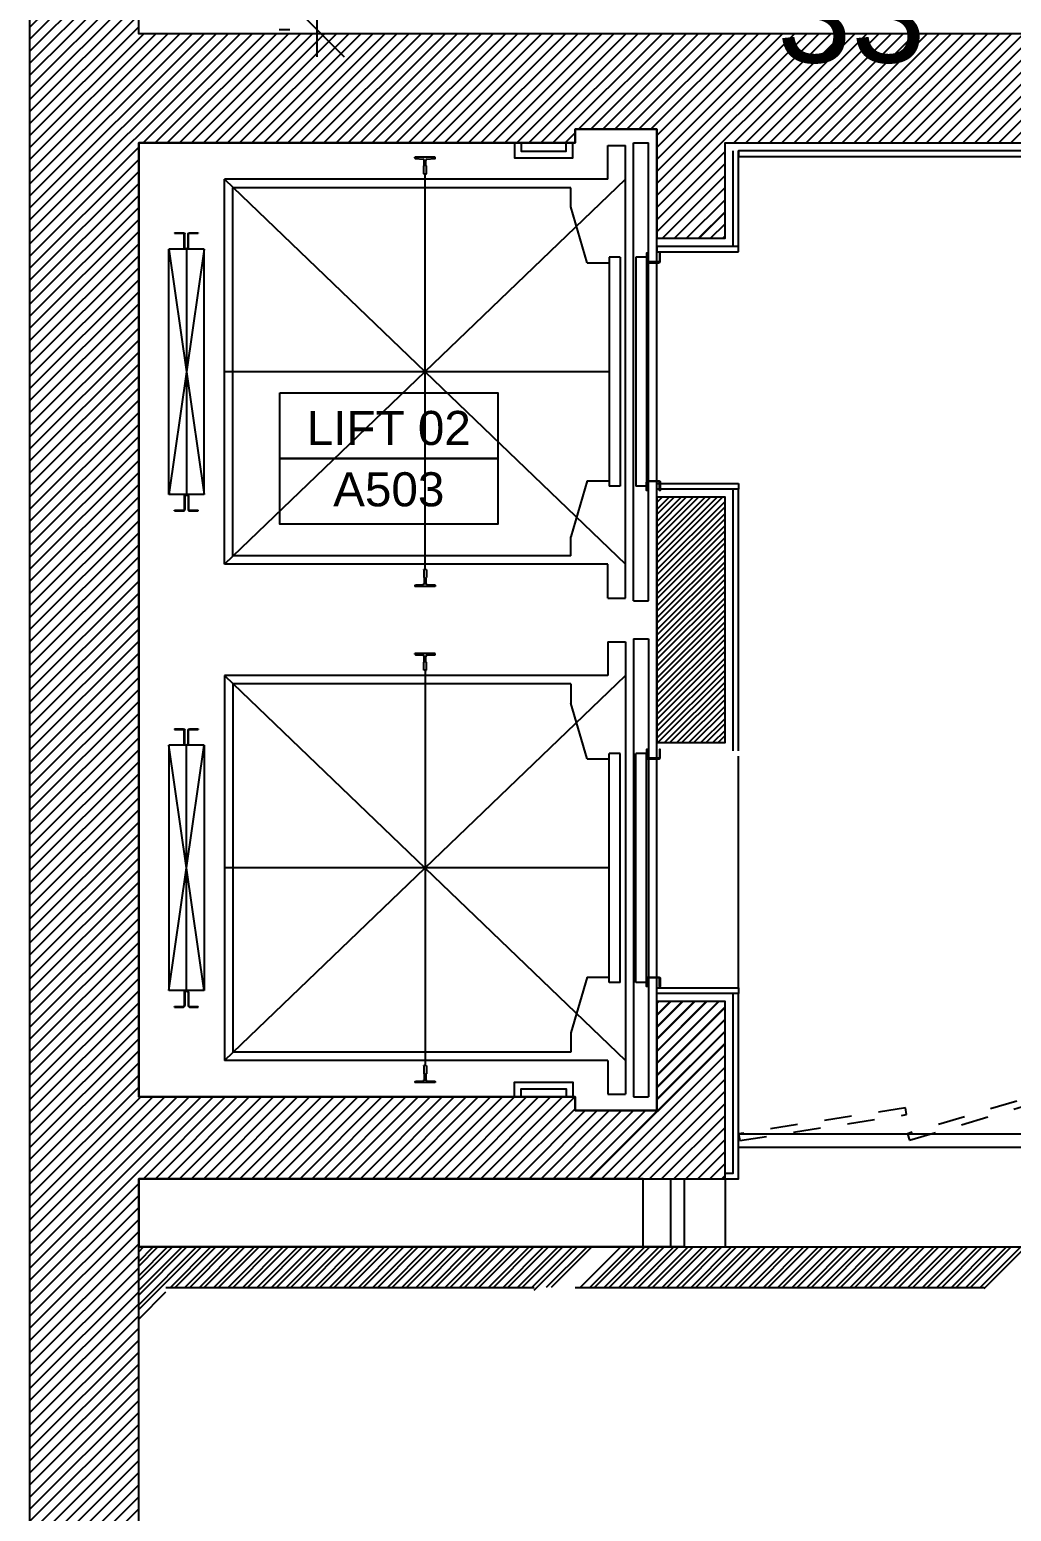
# Model space of a CAD drawing. Extents: x -1.7 to 46.3, y -159.8 to -77.2.
# Drawn here: x 27.37 to 30.97, y -127.11 to -121.67 of the extents above; entities that cross this region are included whole.
import ezdxf
from ezdxf.enums import TextEntityAlignment as Align

# ---------------------------------------------------------------- set-up
doc = ezdxf.new("R2010")
doc.units = 0
doc.header["$MEASUREMENT"] = 0
doc.header["$PDMODE"] = 35
doc.header["$PDSIZE"] = 0.3
doc.linetypes.add('HIDDEN2', pattern=[0.1875, 0.125, -0.0625])
doc.layers.get('0').update_dxf_attribs({"linetype": 'CONTINUOUS'})
doc.layers.get('DEFPOINTS').update_dxf_attribs({"linetype": 'CONTINUOUS'})
for name, color, linetype in [('A-ANNO-EVTRTAG', 7, 'CONTINUOUS'), ('A-AREAS', 6, 'CONTINUOUS'), ('A-AREAS-TXT', 6, 'CONTINUOUS'), ('A-asc', 15, 'CONTINUOUS'), ('a-dim', 3, 'CONTINUOUS'), ('A-Door', 1, 'CONTINUOUS'), ('A-HATCH-CONC', 8, 'CONTINUOUS'), ('A-HATCH-WALL', 8, 'CONTINUOUS'), ('A-PORTE', 1, 'CONTINUOUS'), ('A-PROJECTION', 9, 'CONTINUOUS'), ('A-sect-marble', 1, 'CONTINUOUS'), ('A-WALL', 4, 'CONTINUOUS'), ('S-2ND-3RD-4-5-6TH$0$A-SHAFT 2-3-4-5-6', 8, 'CONTINUOUS'), ('S-2ND-3RD-4-5-6TH$0$A-STR 2-3-4-5-6', 2, 'CONTINUOUS')]:
    doc.layers.add(name, color=color, linetype=linetype)
doc.styles.add('A100-STEXT', font='ARIAL.TTF', dxfattribs={"height": 0.25})
doc.styles.add('BLOCK', font='ARIAL.TTF', dxfattribs={"width": 0.8, "height": 0.25})
doc.dimstyles.new('A100-DIM', dxfattribs={"dimtxt": 0.25, "dimasz": 0.2, "dimexe": 0.1, "dimexo": 0.3, "dimgap": 0.1, "dimtad": 1, "dimlfac": 100, "dimrnd": 0.5, "dimdsep": 46, "dimtxsty": 'A100-STEXT', "dimblk1": 'OBLIQUE', "dimblk2": 'OBLIQUE', "dimsah": 1, "dimcen": -0.05, "dimdle": 0.1, "dimclrd": 15, "dimclre": 15, "dimclrt": 256, "dimadec": 0, "dimazin": 0, "dimtfac": 0.28, "dimtix": 1, "dimtmove": 2, "dimatfit": 3, "dimldrblk": 'OBLIQUE', "dimfxl": 0, "dimtolj": 1, "dimarcsym": 0})
doc.dimstyles.new('dim-law', dxfattribs={"dimtxt": 0.25, "dimasz": 0.2, "dimexe": 0.1, "dimexo": 0.3, "dimgap": 0.1, "dimtad": 1, "dimlfac": 100, "dimdsep": 46, "dimtxsty": 'A100-STEXT', "dimblk1": 'OBLIQUE', "dimblk2": 'OBLIQUE', "dimsah": 1, "dimcen": -0.05, "dimdle": 0.1, "dimclrd": 15, "dimclre": 15, "dimclrt": 256, "dimadec": 0, "dimazin": 0, "dimtfac": 0.28, "dimtix": 1, "dimtmove": 2, "dimatfit": 3, "dimldrblk": 'OBLIQUE', "dimfxl": 0, "dimtolj": 1, "dimarcsym": 0})
pattern_1 = [(45, (-1e-08, -138.735676), (-0.022097087, 0.022097087), [])]
pattern_2 = [(45, (-83.039656, -166.41919), (-0.022097087, 0.022097087), [])]

# ---------------------------------------------------------------- blocks, each defined once
blk = doc.blocks.new('Rail3kg')
for p, q in [((3, 0), (-3, 0)), ((-8, -5), (-8, -55)), ((-6, -5), (-6, -55)), ((-3, -2), (3, -2)), ((6, -5), (6, -55)), ((8, -5), (8, -55)), ((-43.5, -58), (-11, -58)), ((-43.5, -60), (-43.5, -58)), ((-43.5, -60), (-11, -60)), ((11, -58), (43.5, -58)), ((11, -60), (43.5, -60)), ((43.5, -60), (43.5, -58))]:
    blk.add_line(p, q)
for centre, radius, start, end in [((-3, -5), 5, 90, 180), ((3, -5), 5, 0, 90), ((-3, -5), 3, 90, 180), ((3, -5), 3, 0, 90), ((-11, -55), 5, 270, 360), ((-11, -55), 3, 270, 0), ((11, -55), 5, 180, 270), ((11, -55), 3, 180, 270)]:
    blk.add_arc(centre, radius, start, end)
blk = doc.blocks.new('T75-3')
for p, q in [((1, 5), (0, 4)), ((0, -4), (0, 4)), ((1, 5), (30, 5)), ((30, 4.5), (30, 5)), ((31.5, 3), (51.2, 3)), ((56.9, 35.1), (55.2, 6.8)), ((59.4, 37.5), (62, 37.5)), ((62, -37.5), (62, 37.5)), ((0, -4), (1, -5)), ((1, -5), (30, -5)), ((30, -5), (30, -4.5)), ((31.5, -3), (51.2, -3)), ((55.2, -6.8), (56.9, -35.1)), ((59.4, -37.5), (62, -37.5))]:
    blk.add_line(p, q)
for centre, radius, start, end in [((31.5, 4.5), 1.5, 180, 270), ((51.2, 7), 4, 270, 356.6822), ((59.4, 35), 2.5, 90, 176.6822), ((31.5, -4.5), 1.5, 90, 180), ((51.2, -7), 4, 3.3178, 90), ((59.4, -35), 2.5, 183.3178, 270)]:
    blk.add_arc(centre, radius, start, end)
blk = doc.blocks.new('ascenseurs')
at = {"layer": 'A-asc'}
for p, q in [((1.6, 0.03), (1.6, 0.03)), ((1.815, 0), (1.87, 0)), ((1.815, -1.68), (1.815, 0)), ((1.87, -1.68), (1.87, 0)), ((1.72, -0.01), (1.785, -0.01)), ((1.72, -0.134), (1.72, -0.01)), ((1.785, -1.67), (1.785, -0.01)), ((1.72, -0.134), (0.315, -0.134)), ((0.315, -1.546), (1.785, -0.134)), ((0.315, -0.134), (1.785, -1.546)), ((0.315, -1.546), (0.315, -0.134)), ((1.05, -1.565), (1.05, -0.115)), ((1.585, -0.165), (0.345, -0.165)), ((0.345, -1.515), (0.345, -0.165)), ((1.585, -0.235), (1.585, -0.165)), ((1.645, -0.44), (1.585, -0.235)), ((0.24, -0.39), (0.11, -0.39)), ((0.11, -1.29), (0.11, -0.39)), ((0.24, -0.39), (0.11, -1.29)), ((0.11, -0.39), (0.24, -1.29)), ((0.175, -0.39), (0.175, -1.29)), ((0.24, -1.29), (0.24, -0.39)), ((1.765, -0.42), (1.725, -0.42)), ((1.725, -0.42), (1.725, -1.26)), ((1.765, -0.42), (1.765, -1.26)), ((1.8625, -0.42), (1.8225, -0.42)), ((1.8225, -0.42), (1.8225, -1.26)), ((1.8625, -0.42), (1.8625, -1.26)), ((1.645, -0.44), (1.725, -0.44)), ((1.725, -0.84), (0.315, -0.84)), ((1.645, -1.24), (1.585, -1.445)), ((1.645, -1.24), (1.725, -1.24)), ((0.24, -1.29), (0.11, -1.29)), ((1.765, -1.26), (1.725, -1.26)), ((1.8625, -1.26), (1.8225, -1.26)), ((1.585, -1.515), (1.585, -1.445)), ((1.585, -1.515), (0.345, -1.515)), ((1.72, -1.546), (0.315, -1.546)), ((1.72, -1.67), (1.72, -1.546)), ((1.72, -1.67), (1.785, -1.67)), ((1.815, -1.68), (1.87, -1.68)), ((1.72, -1.83), (1.72, -1.954)), ((1.72, -1.83), (1.785, -1.83)), ((1.785, -1.83), (1.785, -3.49)), ((1.815, -1.82), (1.87, -1.82)), ((1.815, -1.82), (1.815, -3.5)), ((1.87, -1.82), (1.87, -3.5)), ((1.72, -1.954), (0.315, -1.954)), ((0.315, -1.954), (1.785, -3.366)), ((0.315, -3.366), (1.785, -1.954)), ((0.315, -1.954), (0.315, -3.366)), ((1.05, -1.935), (1.05, -3.385)), ((1.585, -1.985), (0.345, -1.985)), ((0.345, -1.985), (0.345, -3.335)), ((1.585, -1.985), (1.585, -2.055)), ((1.645, -2.26), (1.585, -2.055)), ((0.24, -2.21), (0.11, -2.21)), ((0.11, -2.21), (0.11, -3.11)), ((0.24, -3.11), (0.11, -2.21)), ((0.11, -3.11), (0.24, -2.21)), ((0.175, -3.11), (0.175, -2.21)), ((0.24, -2.21), (0.24, -3.11)), ((1.645, -2.26), (1.725, -2.26)), ((1.765, -2.24), (1.725, -2.24)), ((1.725, -3.08), (1.725, -2.24)), ((1.765, -3.08), (1.765, -2.24)), ((1.8625, -2.24), (1.8225, -2.24)), ((1.8225, -3.08), (1.8225, -2.24)), ((1.8625, -3.08), (1.8625, -2.24)), ((1.725, -2.66), (0.315, -2.66)), ((1.645, -3.06), (1.585, -3.265)), ((1.645, -3.06), (1.725, -3.06)), ((1.765, -3.08), (1.725, -3.08)), ((1.8625, -3.08), (1.8225, -3.08)), ((0.24, -3.11), (0.11, -3.11)), ((1.585, -3.265), (1.585, -3.335)), ((1.72, -3.366), (0.315, -3.366)), ((1.585, -3.335), (0.345, -3.335)), ((1.72, -3.366), (1.72, -3.49)), ((1.72, -3.49), (1.785, -3.49)), ((1.815, -3.5), (1.87, -3.5))]:
    blk.add_line(p, q, dxfattribs=at)
for points in [[(1.3779, 0), (1.3778, -0.0549), (1.5918, -0.0549), (1.5919, 0)], [(1.4024, 0), (1.4023, -0.0304), (1.5673, -0.0304), (1.5674, 0)], [(1.3779, -3.5), (1.3778, -3.4451), (1.5918, -3.4451), (1.5919, -3.5)], [(1.4024, -3.5), (1.4023, -3.4696), (1.5673, -3.4696), (1.5674, -3.5)]]:
    blk.add_lwpolyline(points, dxfattribs=at)
for points in [[(1.8625, -0.434, 0.414214), (1.8685, -0.44), (1.9065, -0.44, 0.414214), (1.9125, -0.434), (1.9125, -0.405), (1.9095, -0.405), (1.9095, -0.434, -0.414214), (1.9065, -0.437), (1.8685, -0.437, -0.414214), (1.8655, -0.434), (1.8655, -0.405), (1.8625, -0.405)], [(1.8655, -1.246), (1.8655, -1.275), (1.8625, -1.275), (1.8625, -1.246, -0.414214), (1.8685, -1.24), (1.9065, -1.24, -0.414214), (1.9125, -1.246), (1.9125, -1.275), (1.9095, -1.275), (1.9095, -1.246, 0.414214), (1.9065, -1.243), (1.8685, -1.243, 0.414214)], [(1.8655, -2.254), (1.8655, -2.225), (1.8625, -2.225), (1.8625, -2.254, 0.414214), (1.8685, -2.26), (1.9065, -2.26, 0.414214), (1.9125, -2.254), (1.9125, -2.225), (1.9095, -2.225), (1.9095, -2.254, -0.414214), (1.9065, -2.257), (1.8685, -2.257, -0.414214)], [(1.8625, -3.066, -0.414214), (1.8685, -3.06), (1.9065, -3.06, -0.414214), (1.9125, -3.066), (1.9125, -3.095), (1.9095, -3.095), (1.9095, -3.066, 0.414214), (1.9065, -3.063), (1.8685, -3.063, 0.414214), (1.8655, -3.066), (1.8655, -3.095), (1.8625, -3.095)]]:
    blk.add_lwpolyline(points, format="xyb", close=True, dxfattribs=at)
at = {"layer": 'A-asc', "yscale": 0.0009999999999994458, "zscale": 0.001}
for name, p, xscale, rotation in [('T75-3', (1.05, -0.115), 0.0009999999999994458, 90), ('Rail3kg', (0.175, -0.39), -0.0009999999999976694, 180), ('T75-3', (1.05, -1.565), -0.0009999999999994458, 90), ('T75-3', (1.05, -1.935), 0.0009999999999994458, 90), ('Rail3kg', (0.175, -2.21), -0.0009999999999976694, 180), ('T75-3', (1.05, -3.385), -0.0009999999999994458, 90)]:
    blk.add_blockref(name, p, dxfattribs=dict(at, xscale=xscale, rotation=rotation))
at = {"layer": 'A-asc', "xscale": 0.0009999999999976694, "yscale": 0.0009999999999994458, "zscale": 0.001}
for p in [(0.175, -1.29), (0.175, -3.11)]:
    blk.add_blockref('Rail3kg', p, dxfattribs=at)
blk = doc.blocks.new('EVTRTAG')
at = {"color": 7}
for points in [[(-0.008, 0.00482), (0.008, 0.00482), (0.008, 0), (-0.008, 0)], [(-0.008, 0), (0.008, 0), (0.008, -0.00482), (-0.008, -0.00482)]]:
    blk.add_lwpolyline(points, close=True, dxfattribs=at)
at = {"color": 7, "style": 'BLOCK'}
blk.add_attdef('EVTR', text='', height=0.0025, dxfattribs=at).set_placement((0, 0.00225), align=Align.MIDDLE)
blk.add_attdef('DWG', text='', height=0.0025, rotation=360, dxfattribs=at).set_placement((0, -0.00225), align=Align.MIDDLE)
blk = doc.blocks.new('_OBLIQUE')
at = {"color": 0, "linetype": 'ByBlock'}
blk.add_line((-0.5, -0.5), (0.5, 0.5), dxfattribs=at)
blk = doc.blocks.new('*D166')
at = {"layer": 'a-dim', "color": 15, "lineweight": -2}
for p, q in [((28.422, -118.6207), (28.422, -121.7707)), ((28.2832, -118.7207), (28.322, -118.7207)), ((28.2832, -121.6707), (28.322, -121.6707))]:
    blk.add_line(p, q, dxfattribs=at)
at = {"layer": 'DEFPOINTS', "color": 0}
for p in [(28.5832, -118.7207), (28.422, -121.6707), (28.5832, -121.6707)]:
    blk.add_point(p, dxfattribs=at)
at = {"layer": 'a-dim', "color": 15, "lineweight": -2, "xscale": 0.2, "yscale": 0.2, "zscale": 0.2}
for p, rotation in [((28.422, -118.7207), 90), ((28.422, -121.6707), 270)]:
    blk.add_blockref('_OBLIQUE', p, dxfattribs=dict(at, rotation=rotation))
at = {"layer": 'a-dim', "insert": (28.1944, -120.1957), "char_height": 0.25, "attachment_point": 5, "rotation": 90, "style": 'A100-STEXT'}
blk.add_mtext('\\A1;295', dxfattribs=at)
blk = doc.blocks.new('*D276')
at = {"layer": 'a-dim', "color": 15, "lineweight": -2}
for p, q in [((31.1727, -126.1857), (31.1727, -134.5207)), ((32.3934, -126.2857), (31.0727, -126.2857)), ((32.3934, -134.4207), (31.0727, -134.4207))]:
    blk.add_line(p, q, dxfattribs=at)
at = {"layer": 'DEFPOINTS', "color": 0}
for p in [(32.6934, -126.2857), (31.1727, -134.4207), (32.6934, -134.4207)]:
    blk.add_point(p, dxfattribs=at)
at = {"layer": 'a-dim', "color": 15, "lineweight": -2, "xscale": 0.2, "yscale": 0.2, "zscale": 0.2}
for p, rotation in [((31.1727, -126.2857), 90), ((31.1727, -134.4207), 270)]:
    blk.add_blockref('_OBLIQUE', p, dxfattribs=dict(at, rotation=rotation))
at = {"layer": 'a-dim', "insert": (30.9449, -130.3532), "char_height": 0.25, "attachment_point": 5, "rotation": 90, "style": 'A100-STEXT'}
blk.add_mtext('\\A1;813.5', dxfattribs=at)

msp = doc.modelspace()

# ---------------------------------------------------------------- hatches: boundary and pattern name
at = {"layer": 'A-HATCH-CONC'}
h = msp.add_hatch(dxfattribs=at)
h.set_pattern_fill('ANSI31', color=256, scale=0.25, angle=-720, style=0)
h.set_pattern_definition([(45, (-139.766827, -147.597307), (-0.022097087, 0.022097087), [])])
h.paths.add_polyline_path([(32.39337, -121.88568), (32.39337, -122.08568), (32.69337, -122.08568), (32.69337, -121.58568), (32.44337, -121.58568), (32.44337, -121.68568), (32.44337, -121.88568)])
h.paths.add_polyline_path([(31.34337, -122.08568), (31.34337, -121.68568), (27.76837, -121.68568), (27.76837, -118.57909), (27.36837, -118.57909), (27.36837, -135.16568), (27.76837, -135.16568), (27.76837, -125.88568), (29.61837, -125.88568), (29.91837, -125.88568), (29.91837, -125.23568), (29.66837, -125.23568), (29.66837, -125.63568), (29.36837, -125.63568), (29.36837, -125.58568), (27.76837, -125.58568), (27.76837, -122.08568), (29.36837, -122.08568), (29.36837, -122.03568), (29.66837, -122.03568), (29.66837, -122.43568), (29.91837, -122.43568), (29.91837, -122.08568)])
h = msp.add_hatch(dxfattribs=at)
h.set_pattern_fill('ANSI31', color=256, scale=0.25, style=0)
h.set_pattern_definition([(45, (8e-11, -138.735676), (-0.022097087, 0.022097087), [])])
h.paths.add_polyline_path([(29.91837, -123.38568), (29.66837, -123.38568), (29.66837, -124.28568), (29.91837, -124.28568)], flags=17)
h = msp.add_hatch(dxfattribs=at)
h.set_pattern_fill('ANSI31', color=256, scale=0.25, style=0)
h.set_pattern_definition(pattern_1)
h.paths.add_polyline_path([(29.91837, -123.38568), (29.66837, -123.38568), (29.66837, -124.28568), (29.91837, -124.28568)], flags=17)
h = msp.add_hatch(dxfattribs=at)
h.set_pattern_fill('ANSI31', color=256, scale=0.25, angle=-720, style=0)
h.set_pattern_definition(pattern_2)
h.paths.add_polyline_path([(29.91837, -123.38568), (29.66837, -123.38568), (29.66837, -124.28568), (29.91837, -124.28568)])
h = msp.add_hatch(dxfattribs=at)
h.set_pattern_fill('ANSI31', color=256, scale=0.25, style=0)
h.set_pattern_definition(pattern_1)
h.paths.add_polyline_path([(29.91837, -123.38568), (29.66837, -123.38568), (29.66837, -124.28568), (29.91837, -124.28568)], flags=17)
h = msp.add_hatch(dxfattribs=at)
h.set_pattern_fill('ANSI31', color=256, scale=0.25, angle=-720, style=0)
h.set_pattern_definition(pattern_2)
h.paths.add_polyline_path([(29.91837, -123.38568), (29.66837, -123.38568), (29.66837, -124.28568), (29.91837, -124.28568)])

# ---------------------------------------------------------------- linework, layer by layer
at = {"layer": 'A-AREAS'}
msp.add_lwpolyline([(27.76837, -125.88568), (29.76837, -125.88568), (29.76837, -126.13568), (27.76837, -126.13568)], close=True, dxfattribs=at)
msp.add_lwpolyline([(27.76837, -125.88568), (29.76837, -125.88568), (29.76837, -126.13568), (27.76837, -126.13568)], close=True, dxfattribs=at)
at = {"layer": 'a-dim'}
for p, q in [((27.76837, -127.88568), (27.76837, -126.13568)), ((27.76837, -126.13568), (32.49337, -126.13568)), ((27.76837, -127.88568), (27.76837, -126.13568)), ((27.76837, -126.13568), (32.49337, -126.13568)), ((29.21837, -126.28568), (27.86837, -126.28568)), ((29.21837, -126.28568), (27.86837, -126.28568)), ((30.86837, -126.28568), (29.36837, -126.28568)), ((30.86837, -126.28568), (29.36837, -126.28568))]:
    msp.add_line(p, q, dxfattribs=at)
at = {"layer": 'A-Door', "linetype": 'HIDDEN2', "ltscale": 0.5}
for points in [[(30.59429, -125.74463), (31.18704, -125.56715), (31.17987, -125.5432), (30.58712, -125.72068)], [(30.59429, -125.74463), (31.18704, -125.56715), (31.17987, -125.5432), (30.58712, -125.72068)], [(30.59429, -125.74463), (31.18704, -125.56715), (31.17987, -125.5432), (30.58712, -125.72068)], [(30.59429, -125.74463), (31.18704, -125.56715), (31.17987, -125.5432), (30.58712, -125.72068)], [(29.9722, -125.74538), (30.58363, -125.65047), (30.5798, -125.62577), (29.96837, -125.72068)], [(29.9722, -125.74538), (30.58363, -125.65047), (30.5798, -125.62577), (29.96837, -125.72068)], [(29.9722, -125.74538), (30.58363, -125.65047), (30.5798, -125.62577), (29.96837, -125.72068)], [(29.9722, -125.74538), (30.58363, -125.65047), (30.5798, -125.62577), (29.96837, -125.72068)]]:
    msp.add_lwpolyline(points, close=True, dxfattribs=at)
at = {"layer": 'A-HATCH-CONC'}
for p, q in [((29.82342, -122.43568), (29.91837, -122.34072)), ((29.82342, -122.43568), (29.91837, -122.34072)), ((29.82342, -122.43568), (29.91837, -122.34072)), ((29.82342, -122.43568), (29.91837, -122.34072)), ((29.66837, -123.47461), (29.7573, -123.38568)), ((29.66837, -123.5188), (29.80149, -123.38568)), ((29.66837, -123.563), (29.84569, -123.38568)), ((29.66837, -123.47461), (29.7573, -123.38568)), ((29.66837, -123.5188), (29.80149, -123.38568)), ((29.66837, -123.563), (29.84569, -123.38568)), ((29.66837, -123.78397), (29.91837, -123.53397)), ((29.66837, -123.78397), (29.91837, -123.53397)), ((29.66837, -123.78397), (29.91837, -123.53397)), ((29.66837, -123.78397), (29.91837, -123.53397)), ((29.66837, -123.82816), (29.91837, -123.57816)), ((29.66837, -123.82816), (29.91837, -123.57816)), ((29.66837, -123.82816), (29.91837, -123.57816)), ((29.66837, -123.82816), (29.91837, -123.57816)), ((29.66837, -123.87236), (29.91837, -123.62236)), ((29.66837, -123.87236), (29.91837, -123.62236)), ((29.66837, -123.87236), (29.91837, -123.62236)), ((29.66837, -123.87236), (29.91837, -123.62236)), ((29.66837, -123.91655), (29.91837, -123.66655)), ((29.66837, -123.91655), (29.91837, -123.66655)), ((29.66837, -123.91655), (29.91837, -123.66655)), ((29.66837, -123.91655), (29.91837, -123.66655)), ((29.66837, -123.96074), (29.91837, -123.71074)), ((29.66837, -123.96074), (29.91837, -123.71074)), ((29.66837, -123.96074), (29.91837, -123.71074)), ((29.66837, -123.96074), (29.91837, -123.71074)), ((29.66837, -124.00494), (29.91837, -123.75494)), ((29.66837, -124.00494), (29.91837, -123.75494)), ((29.66837, -124.00494), (29.91837, -123.75494)), ((29.66837, -124.00494), (29.91837, -123.75494)), ((29.66837, -124.04913), (29.91837, -123.79913)), ((29.66837, -124.04913), (29.91837, -123.79913)), ((29.66837, -124.04913), (29.91837, -123.79913)), ((29.66837, -124.04913), (29.91837, -123.79913)), ((29.66837, -124.09333), (29.91837, -123.84333)), ((29.66837, -124.09333), (29.91837, -123.84333)), ((29.66837, -124.09333), (29.91837, -123.84333)), ((29.66837, -124.09333), (29.91837, -123.84333)), ((29.66837, -124.13752), (29.91837, -123.88752)), ((29.66837, -124.13752), (29.91837, -123.88752)), ((29.66837, -124.13752), (29.91837, -123.88752)), ((29.66837, -124.13752), (29.91837, -123.88752)), ((29.66837, -124.18171), (29.91837, -123.93171)), ((29.66837, -124.18171), (29.91837, -123.93171)), ((29.66837, -124.18171), (29.91837, -123.93171)), ((29.66837, -124.18171), (29.91837, -123.93171)), ((29.66837, -124.22591), (29.91837, -123.97591)), ((29.66837, -124.22591), (29.91837, -123.97591)), ((29.66837, -124.22591), (29.91837, -123.97591)), ((29.66837, -124.22591), (29.91837, -123.97591)), ((29.66837, -124.2701), (29.91837, -124.0201)), ((29.66837, -124.2701), (29.91837, -124.0201)), ((29.66837, -124.2701), (29.91837, -124.0201)), ((29.66837, -124.2701), (29.91837, -124.0201)), ((29.69699, -124.28568), (29.91837, -124.0643)), ((29.69699, -124.28568), (29.91837, -124.0643)), ((29.69699, -124.28568), (29.91837, -124.0643)), ((29.69699, -124.28568), (29.91837, -124.0643)), ((29.66837, -125.24238), (29.67507, -125.23568)), ((29.66837, -125.28657), (29.71926, -125.23568)), ((29.66837, -125.33076), (29.76346, -125.23568)), ((29.66837, -125.37496), (29.80765, -125.23568)), ((29.66837, -125.41915), (29.85184, -125.23568)), ((29.66837, -125.46335), (29.89604, -125.23568)), ((29.66837, -125.24238), (29.67507, -125.23568)), ((29.66837, -125.28657), (29.71926, -125.23568)), ((29.66837, -125.33076), (29.76346, -125.23568)), ((29.66837, -125.37496), (29.80765, -125.23568)), ((29.66837, -125.41915), (29.85184, -125.23568)), ((29.66837, -125.46335), (29.89604, -125.23568)), ((29.66837, -125.24238), (29.67507, -125.23568)), ((29.66837, -125.28657), (29.71926, -125.23568)), ((29.66837, -125.33076), (29.76346, -125.23568)), ((29.66837, -125.37496), (29.80765, -125.23568)), ((29.66837, -125.41915), (29.85184, -125.23568)), ((29.66837, -125.46335), (29.89604, -125.23568)), ((29.66837, -125.24238), (29.67507, -125.23568)), ((29.66837, -125.28657), (29.71926, -125.23568)), ((29.66837, -125.33076), (29.76346, -125.23568)), ((29.66837, -125.37496), (29.80765, -125.23568)), ((29.66837, -125.41915), (29.85184, -125.23568)), ((29.66837, -125.46335), (29.89604, -125.23568)), ((29.66837, -125.50754), (29.91837, -125.25754)), ((29.66837, -125.50754), (29.91837, -125.25754)), ((29.66837, -125.50754), (29.91837, -125.25754)), ((29.66837, -125.50754), (29.91837, -125.25754)), ((29.66837, -125.55173), (29.91837, -125.30173)), ((29.66837, -125.55173), (29.91837, -125.30173)), ((29.66837, -125.55173), (29.91837, -125.30173)), ((29.66837, -125.55173), (29.91837, -125.30173)), ((29.66837, -125.59593), (29.91837, -125.34593)), ((29.66837, -125.59593), (29.91837, -125.34593)), ((29.66837, -125.59593), (29.91837, -125.34593)), ((29.66837, -125.59593), (29.91837, -125.34593)), ((29.42282, -125.88568), (29.91837, -125.39012)), ((29.42282, -125.88568), (29.91837, -125.39012)), ((29.42282, -125.88568), (29.91837, -125.39012)), ((29.42282, -125.88568), (29.91837, -125.39012))]:
    msp.add_line(p, q, dxfattribs=at)
at = {"layer": 'A-HATCH-WALL'}
for p, q in [((27.76837, -126.18857), (27.82126, -126.13568)), ((27.76837, -126.2416), (27.8743, -126.13568)), ((27.76837, -126.29464), (27.92733, -126.13568)), ((27.76837, -126.34767), (27.98036, -126.13568)), ((27.76837, -126.15321), (27.78591, -126.13568)), ((27.76837, -126.20625), (27.83894, -126.13568)), ((27.76837, -126.25928), (27.89197, -126.13568)), ((27.76837, -126.31231), (27.94501, -126.13568)), ((27.76837, -126.36535), (27.99804, -126.13568)), ((27.76837, -126.18857), (27.82126, -126.13568)), ((27.76837, -126.2416), (27.8743, -126.13568)), ((27.76837, -126.29464), (27.92733, -126.13568)), ((27.76837, -126.34767), (27.98036, -126.13568)), ((27.76837, -126.15321), (27.78591, -126.13568)), ((27.76837, -126.20625), (27.83894, -126.13568)), ((27.76837, -126.25928), (27.89197, -126.13568)), ((27.76837, -126.31231), (27.94501, -126.13568)), ((27.76837, -126.36535), (27.99804, -126.13568)), ((27.88339, -126.28568), (28.03339, -126.13568)), ((27.88339, -126.28568), (28.03339, -126.13568)), ((27.90107, -126.28568), (28.05107, -126.13568)), ((27.90107, -126.28568), (28.05107, -126.13568)), ((27.93643, -126.28568), (28.08643, -126.13568)), ((27.93643, -126.28568), (28.08643, -126.13568)), ((27.9541, -126.28568), (28.1041, -126.13568)), ((27.9541, -126.28568), (28.1041, -126.13568)), ((27.98946, -126.28568), (28.13946, -126.13568)), ((27.98946, -126.28568), (28.13946, -126.13568)), ((28.00714, -126.28568), (28.15714, -126.13568)), ((28.00714, -126.28568), (28.15714, -126.13568)), ((28.04249, -126.28568), (28.19249, -126.13568)), ((28.04249, -126.28568), (28.19249, -126.13568)), ((28.06017, -126.28568), (28.21017, -126.13568)), ((28.06017, -126.28568), (28.21017, -126.13568)), ((28.09553, -126.28568), (28.24553, -126.13568)), ((28.09553, -126.28568), (28.24553, -126.13568)), ((28.1132, -126.28568), (28.2632, -126.13568)), ((28.1132, -126.28568), (28.2632, -126.13568)), ((28.14856, -126.28568), (28.29856, -126.13568)), ((28.14856, -126.28568), (28.29856, -126.13568)), ((28.16624, -126.28568), (28.31624, -126.13568)), ((28.16624, -126.28568), (28.31624, -126.13568)), ((28.20159, -126.28568), (28.35159, -126.13568)), ((28.20159, -126.28568), (28.35159, -126.13568)), ((28.21927, -126.28568), (28.36927, -126.13568)), ((28.21927, -126.28568), (28.36927, -126.13568)), ((28.25463, -126.28568), (28.40463, -126.13568)), ((28.25463, -126.28568), (28.40463, -126.13568)), ((28.2723, -126.28568), (28.4223, -126.13568)), ((28.2723, -126.28568), (28.4223, -126.13568)), ((28.30766, -126.28568), (28.45766, -126.13568)), ((28.30766, -126.28568), (28.45766, -126.13568)), ((28.32534, -126.28568), (28.47534, -126.13568)), ((28.32534, -126.28568), (28.47534, -126.13568)), ((28.36069, -126.28568), (28.51069, -126.13568)), ((28.36069, -126.28568), (28.51069, -126.13568)), ((28.37837, -126.28568), (28.52837, -126.13568)), ((28.37837, -126.28568), (28.52837, -126.13568)), ((28.41372, -126.28568), (28.56372, -126.13568)), ((28.41372, -126.28568), (28.56372, -126.13568)), ((28.4314, -126.28568), (28.5814, -126.13568)), ((28.4314, -126.28568), (28.5814, -126.13568)), ((28.46676, -126.28568), (28.61676, -126.13568)), ((28.46676, -126.28568), (28.61676, -126.13568)), ((28.48443, -126.28568), (28.63443, -126.13568)), ((28.48443, -126.28568), (28.63443, -126.13568)), ((28.51979, -126.28568), (28.66979, -126.13568)), ((28.51979, -126.28568), (28.66979, -126.13568)), ((28.53747, -126.28568), (28.68747, -126.13568)), ((28.53747, -126.28568), (28.68747, -126.13568)), ((28.57282, -126.28568), (28.72282, -126.13568)), ((28.57282, -126.28568), (28.72282, -126.13568)), ((28.5905, -126.28568), (28.7405, -126.13568)), ((28.5905, -126.28568), (28.7405, -126.13568)), ((28.62586, -126.28568), (28.77586, -126.13568)), ((28.62586, -126.28568), (28.77586, -126.13568)), ((28.64353, -126.28568), (28.79353, -126.13568)), ((28.64353, -126.28568), (28.79353, -126.13568)), ((28.67889, -126.28568), (28.82889, -126.13568)), ((28.67889, -126.28568), (28.82889, -126.13568)), ((28.69657, -126.28568), (28.84657, -126.13568)), ((28.69657, -126.28568), (28.84657, -126.13568)), ((28.73192, -126.28568), (28.88192, -126.13568)), ((28.73192, -126.28568), (28.88192, -126.13568)), ((28.7496, -126.28568), (28.8996, -126.13568)), ((28.7496, -126.28568), (28.8996, -126.13568)), ((28.78496, -126.28568), (28.93496, -126.13568)), ((28.78496, -126.28568), (28.93496, -126.13568)), ((28.80263, -126.28568), (28.95263, -126.13568)), ((28.80263, -126.28568), (28.95263, -126.13568)), ((28.83799, -126.28568), (28.98799, -126.13568)), ((28.83799, -126.28568), (28.98799, -126.13568)), ((28.85567, -126.28568), (29.00567, -126.13568)), ((28.85567, -126.28568), (29.00567, -126.13568)), ((28.89102, -126.28568), (29.04102, -126.13568)), ((28.89102, -126.28568), (29.04102, -126.13568)), ((28.9087, -126.28568), (29.0587, -126.13568)), ((28.9087, -126.28568), (29.0587, -126.13568)), ((28.94405, -126.28568), (29.09405, -126.13568)), ((28.94405, -126.28568), (29.09405, -126.13568)), ((28.96173, -126.28568), (29.11173, -126.13568)), ((28.96173, -126.28568), (29.11173, -126.13568)), ((28.99709, -126.28568), (29.14709, -126.13568)), ((28.99709, -126.28568), (29.14709, -126.13568)), ((29.01476, -126.28568), (29.16476, -126.13568)), ((29.01476, -126.28568), (29.16476, -126.13568)), ((29.05012, -126.28568), (29.20012, -126.13568)), ((29.05012, -126.28568), (29.20012, -126.13568)), ((29.0678, -126.28568), (29.2178, -126.13568)), ((29.0678, -126.28568), (29.2178, -126.13568)), ((29.10315, -126.28568), (29.25315, -126.13568)), ((29.10315, -126.28568), (29.25315, -126.13568)), ((29.12083, -126.28568), (29.27083, -126.13568)), ((29.12083, -126.28568), (29.27083, -126.13568)), ((29.15619, -126.28568), (29.30619, -126.13568)), ((29.15619, -126.28568), (29.30619, -126.13568)), ((29.17386, -126.28568), (29.32386, -126.13568)), ((29.17386, -126.28568), (29.32386, -126.13568)), ((29.20922, -126.28568), (29.35922, -126.13568)), ((29.20922, -126.28568), (29.35922, -126.13568)), ((29.21837, -126.2942), (29.3769, -126.13568)), ((29.21837, -126.2942), (29.3769, -126.13568)), ((29.26426, -126.28367), (29.41225, -126.13568)), ((29.26426, -126.28367), (29.41225, -126.13568)), ((29.28246, -126.28315), (29.42993, -126.13568)), ((29.28847, -126.27713), (29.42993, -126.13568)), ((29.386, -126.28568), (29.536, -126.13568)), ((29.386, -126.28568), (29.536, -126.13568)), ((29.42135, -126.28568), (29.57135, -126.13568)), ((29.42135, -126.28568), (29.57135, -126.13568)), ((29.43903, -126.28568), (29.58903, -126.13568)), ((29.43903, -126.28568), (29.58903, -126.13568)), ((29.47438, -126.28568), (29.62438, -126.13568)), ((29.47438, -126.28568), (29.62438, -126.13568)), ((29.49206, -126.28568), (29.64206, -126.13568)), ((29.49206, -126.28568), (29.64206, -126.13568)), ((29.52742, -126.28568), (29.67742, -126.13568)), ((29.52742, -126.28568), (29.67742, -126.13568)), ((29.54509, -126.28568), (29.69509, -126.13568)), ((29.54509, -126.28568), (29.69509, -126.13568)), ((29.58045, -126.28568), (29.73045, -126.13568)), ((29.58045, -126.28568), (29.73045, -126.13568)), ((29.59813, -126.28568), (29.74813, -126.13568)), ((29.59813, -126.28568), (29.74813, -126.13568)), ((29.63348, -126.28568), (29.78348, -126.13568)), ((29.63348, -126.28568), (29.78348, -126.13568)), ((29.65116, -126.28568), (29.80116, -126.13568)), ((29.65116, -126.28568), (29.80116, -126.13568)), ((29.68652, -126.28568), (29.83652, -126.13568)), ((29.68652, -126.28568), (29.83652, -126.13568)), ((29.70419, -126.28568), (29.85419, -126.13568)), ((29.70419, -126.28568), (29.85419, -126.13568)), ((29.73955, -126.28568), (29.88955, -126.13568)), ((29.73955, -126.28568), (29.88955, -126.13568)), ((29.75723, -126.28568), (29.90723, -126.13568)), ((29.75723, -126.28568), (29.90723, -126.13568)), ((29.79258, -126.28568), (29.94258, -126.13568)), ((29.79258, -126.28568), (29.94258, -126.13568)), ((29.81026, -126.28568), (29.96026, -126.13568)), ((29.81026, -126.28568), (29.96026, -126.13568)), ((29.84562, -126.28568), (29.99562, -126.13568)), ((29.84562, -126.28568), (29.99562, -126.13568)), ((29.86329, -126.28568), (30.01329, -126.13568)), ((29.86329, -126.28568), (30.01329, -126.13568)), ((29.89865, -126.28568), (30.04865, -126.13568)), ((29.89865, -126.28568), (30.04865, -126.13568)), ((29.91633, -126.28568), (30.06633, -126.13568)), ((29.91633, -126.28568), (30.06633, -126.13568)), ((29.95168, -126.28568), (30.10168, -126.13568)), ((29.95168, -126.28568), (30.10168, -126.13568)), ((29.96936, -126.28568), (30.11936, -126.13568)), ((29.96936, -126.28568), (30.11936, -126.13568)), ((30.00471, -126.28568), (30.15471, -126.13568)), ((30.00471, -126.28568), (30.15471, -126.13568)), ((30.02239, -126.28568), (30.17239, -126.13568)), ((30.02239, -126.28568), (30.17239, -126.13568)), ((30.05775, -126.28568), (30.20775, -126.13568)), ((30.05775, -126.28568), (30.20775, -126.13568)), ((30.07543, -126.28568), (30.22543, -126.13568)), ((30.07543, -126.28568), (30.22543, -126.13568)), ((30.11078, -126.28568), (30.26078, -126.13568)), ((30.11078, -126.28568), (30.26078, -126.13568)), ((30.12846, -126.28568), (30.27846, -126.13568)), ((30.12846, -126.28568), (30.27846, -126.13568)), ((30.16381, -126.28568), (30.31381, -126.13568)), ((30.16381, -126.28568), (30.31381, -126.13568)), ((30.18149, -126.28568), (30.33149, -126.13568)), ((30.18149, -126.28568), (30.33149, -126.13568)), ((30.21685, -126.28568), (30.36685, -126.13568)), ((30.21685, -126.28568), (30.36685, -126.13568)), ((30.23452, -126.28568), (30.38452, -126.13568)), ((30.23452, -126.28568), (30.38452, -126.13568)), ((30.26988, -126.28568), (30.41988, -126.13568)), ((30.26988, -126.28568), (30.41988, -126.13568)), ((30.28756, -126.28568), (30.43756, -126.13568)), ((30.28756, -126.28568), (30.43756, -126.13568)), ((30.32291, -126.28568), (30.47291, -126.13568)), ((30.32291, -126.28568), (30.47291, -126.13568)), ((30.34059, -126.28568), (30.49059, -126.13568)), ((30.34059, -126.28568), (30.49059, -126.13568)), ((30.37595, -126.28568), (30.52595, -126.13568)), ((30.37595, -126.28568), (30.52595, -126.13568)), ((30.39362, -126.28568), (30.54362, -126.13568)), ((30.39362, -126.28568), (30.54362, -126.13568)), ((30.42898, -126.28568), (30.57898, -126.13568)), ((30.42898, -126.28568), (30.57898, -126.13568)), ((30.44666, -126.28568), (30.59666, -126.13568)), ((30.44666, -126.28568), (30.59666, -126.13568)), ((30.48201, -126.28568), (30.63201, -126.13568)), ((30.48201, -126.28568), (30.63201, -126.13568)), ((30.49969, -126.28568), (30.64969, -126.13568)), ((30.49969, -126.28568), (30.64969, -126.13568)), ((30.53504, -126.28568), (30.68504, -126.13568)), ((30.53504, -126.28568), (30.68504, -126.13568)), ((30.55272, -126.28568), (30.70272, -126.13568)), ((30.55272, -126.28568), (30.70272, -126.13568)), ((30.58808, -126.28568), (30.73808, -126.13568)), ((30.58808, -126.28568), (30.73808, -126.13568)), ((30.60576, -126.28568), (30.75576, -126.13568)), ((30.60576, -126.28568), (30.75576, -126.13568)), ((30.64111, -126.28568), (30.79111, -126.13568)), ((30.64111, -126.28568), (30.79111, -126.13568)), ((30.65879, -126.28568), (30.80879, -126.13568)), ((30.65879, -126.28568), (30.80879, -126.13568)), ((30.69414, -126.28568), (30.84414, -126.13568)), ((30.69414, -126.28568), (30.84414, -126.13568)), ((30.71182, -126.28568), (30.86182, -126.13568)), ((30.71182, -126.28568), (30.86182, -126.13568)), ((30.74718, -126.28568), (30.89718, -126.13568)), ((30.74718, -126.28568), (30.89718, -126.13568)), ((30.76485, -126.28568), (30.91485, -126.13568)), ((30.76485, -126.28568), (30.91485, -126.13568)), ((30.80021, -126.28568), (30.95021, -126.13568)), ((30.80021, -126.28568), (30.95021, -126.13568)), ((30.81789, -126.28568), (30.96789, -126.13568)), ((30.81789, -126.28568), (30.96789, -126.13568)), ((30.85324, -126.28568), (31.00324, -126.13568)), ((30.85324, -126.28568), (31.00324, -126.13568)), ((30.86837, -126.28823), (31.02092, -126.13568)), ((30.86837, -126.28823), (31.02092, -126.13568)), ((27.76837, -126.4007), (27.86837, -126.3007)), ((27.76837, -126.4007), (27.86837, -126.3007))]:
    msp.add_line(p, q, dxfattribs=at)
at = {"layer": 'A-PORTE'}
msp.add_lwpolyline([(29.96837, -125.72068), (32.44337, -125.72068), (32.44337, -125.77068), (29.96837, -125.77068)], close=True, dxfattribs=at)
msp.add_lwpolyline([(29.96837, -125.72068), (32.44337, -125.72068), (32.44337, -125.77068), (29.96837, -125.77068)], close=True, dxfattribs=at)
msp.add_lwpolyline([(29.96837, -125.72068), (32.44337, -125.72068), (32.44337, -125.77068), (29.96837, -125.77068)], close=True, dxfattribs=at)
msp.add_lwpolyline([(29.96837, -125.72068), (32.44337, -125.72068), (32.44337, -125.77068), (29.96837, -125.77068)], close=True, dxfattribs=at)
at = {"layer": 'A-PROJECTION'}
for p, q in [((29.66837, -123.38568), (29.66837, -122.43568)), ((29.66837, -125.23568), (29.66837, -124.28568)), ((29.66837, -125.23568), (29.66837, -124.28568)), ((29.66837, -125.23568), (29.66837, -124.28568)), ((29.66837, -125.23568), (29.66837, -124.28568)), ((29.66837, -125.23568), (29.66837, -124.28568)), ((29.96837, -125.18568), (29.96837, -124.33568)), ((29.96837, -125.18568), (29.96837, -124.33568)), ((29.96837, -125.18568), (29.96837, -124.33568)), ((29.96837, -125.18568), (29.96837, -124.33568)), ((29.96837, -125.18568), (29.96837, -124.33568)), ((29.96837, -125.18568), (29.96837, -124.33568))]:
    msp.add_line(p, q, dxfattribs=at)
at = {"layer": 'A-sect-marble'}
for p, q in [((29.94837, -122.46568), (29.94837, -122.11568)), ((29.94837, -122.46568), (29.94837, -122.11568)), ((29.94837, -122.46568), (29.94837, -122.11568)), ((29.94837, -122.46568), (29.94837, -122.11568)), ((29.94837, -122.46568), (29.94837, -122.11568)), ((29.94837, -122.46568), (29.94837, -122.11568)), ((29.94837, -122.46568), (29.94837, -122.11568)), ((29.94837, -122.46568), (29.94837, -122.11568)), ((29.94837, -122.46568), (29.94837, -122.11568)), ((29.94837, -122.46568), (29.94837, -122.11568)), ((29.94837, -122.46568), (29.94837, -122.11568)), ((29.94837, -122.46568), (29.94837, -122.11568)), ((29.94837, -122.46568), (29.94837, -122.11568)), ((29.94837, -122.46568), (29.94837, -122.11568)), ((29.96837, -122.46568), (29.96837, -122.11568)), ((29.96837, -122.46568), (29.96837, -122.11568)), ((29.96837, -122.46568), (29.96837, -122.11568)), ((29.96837, -122.46568), (29.96837, -122.11568)), ((29.96837, -122.46568), (29.96837, -122.11568)), ((29.96837, -122.46568), (29.96837, -122.11568)), ((29.96837, -122.46568), (29.96837, -122.11568)), ((29.96837, -122.46568), (29.96837, -122.11568)), ((29.96837, -122.46568), (29.96837, -122.11568)), ((29.96837, -122.46568), (29.96837, -122.11568)), ((29.96837, -122.46568), (29.96837, -122.11568)), ((29.96837, -122.46568), (29.96837, -122.11568)), ((29.96837, -122.46568), (29.96837, -122.11568)), ((29.96837, -122.46568), (29.96837, -122.11568)), ((31.39337, -122.11568), (29.96837, -122.11568)), ((29.96837, -122.13568), (31.39337, -122.13568)), ((29.96837, -122.46568), (29.66837, -122.46568)), ((29.96837, -122.46568), (29.66837, -122.46568)), ((29.96837, -122.46568), (29.66837, -122.46568)), ((29.96837, -122.46568), (29.66837, -122.46568)), ((29.96837, -122.46568), (29.66837, -122.46568)), ((29.96837, -122.46568), (29.66837, -122.46568)), ((29.96837, -122.46568), (29.66837, -122.46568)), ((29.96837, -122.46568), (29.66837, -122.46568)), ((29.66837, -122.48568), (29.96837, -122.48568)), ((29.66837, -122.48568), (29.96837, -122.48568)), ((29.66837, -122.48568), (29.96837, -122.48568)), ((29.66837, -122.48568), (29.96837, -122.48568)), ((29.66837, -122.48568), (29.96837, -122.48568)), ((29.66837, -122.48568), (29.96837, -122.48568)), ((29.66837, -122.48568), (29.96837, -122.48568)), ((29.66837, -122.48568), (29.96837, -122.48568)), ((29.66837, -123.33568), (29.96837, -123.33568)), ((29.66837, -123.33568), (29.96837, -123.33568)), ((29.66837, -123.33568), (29.96837, -123.33568)), ((29.66837, -123.33568), (29.96837, -123.33568)), ((29.96837, -123.35568), (29.66837, -123.35568)), ((29.96837, -123.35568), (29.66837, -123.35568)), ((29.96837, -123.35568), (29.66837, -123.35568)), ((29.96837, -123.35568), (29.66837, -123.35568)), ((29.94837, -124.31568), (29.94837, -123.35568)), ((29.94837, -124.31568), (29.94837, -123.35568)), ((29.94837, -124.31568), (29.94837, -123.35568)), ((29.94837, -124.31568), (29.94837, -123.35568)), ((29.94837, -124.31568), (29.94837, -123.35568)), ((29.94837, -124.31568), (29.94837, -123.35568)), ((29.94837, -124.31568), (29.94837, -123.35568)), ((29.94837, -124.31568), (29.94837, -123.35568)), ((29.96837, -124.31568), (29.96837, -123.35568)), ((29.96837, -124.31568), (29.96837, -123.35568)), ((29.96837, -124.31568), (29.96837, -123.35568)), ((29.96837, -124.31568), (29.96837, -123.35568)), ((29.96837, -124.31568), (29.96837, -123.35568)), ((29.96837, -124.31568), (29.96837, -123.35568)), ((29.96837, -124.31568), (29.96837, -123.35568)), ((29.96837, -124.31568), (29.96837, -123.35568))]:
    msp.add_line(p, q, dxfattribs=at)
for points in [[(31.39337, -122.11568), (29.96837, -122.11568), (29.96837, -122.13568), (31.39337, -122.13568)], [(31.39337, -122.11568), (29.96837, -122.11568), (29.96837, -122.13568), (31.39337, -122.13568)], [(31.34337, -122.11568), (29.96837, -122.11568), (29.96837, -122.13568), (31.39337, -122.13568)], [(31.24337, -122.11568), (29.96837, -122.11568), (29.96837, -122.13568), (31.24337, -122.13568)], [(29.94837, -124.31568), (29.94837, -123.35568)], [(29.94837, -124.31568), (29.94837, -123.35568)], [(29.94837, -124.31568), (29.94837, -123.35568)], [(29.94837, -124.31568), (29.94837, -123.35568)], [(29.94837, -124.31568), (29.94837, -123.35568)], [(29.94837, -124.31568), (29.94837, -123.35568)], [(29.96837, -124.31568), (29.96837, -123.35568)], [(29.96837, -124.31568), (29.96837, -123.35568)], [(29.96837, -124.31568), (29.96837, -123.35568)], [(29.96837, -124.31568), (29.96837, -123.35568)], [(29.96837, -124.31568), (29.96837, -123.35568)], [(29.96837, -124.31568), (29.96837, -123.35568)], [(29.91837, -125.88568), (29.96837, -125.88568), (29.96837, -125.20568)], [(29.91837, -125.86568), (29.94837, -125.86568), (29.94837, -125.20568)], [(29.91837, -125.88568), (29.96837, -125.88568), (29.96837, -125.20568)], [(29.91837, -125.86568), (29.94837, -125.86568), (29.94837, -125.20568)], [(29.91837, -125.88568), (29.96837, -125.88568), (29.96837, -125.20568)], [(29.91837, -125.86568), (29.94837, -125.86568), (29.94837, -125.20568)], [(29.91837, -125.88568), (29.96837, -125.88568), (29.96837, -125.20568)], [(29.91837, -125.86568), (29.94837, -125.86568), (29.94837, -125.20568)], [(29.91837, -125.88568), (29.96837, -125.88568), (29.96837, -125.20568)], [(29.91837, -125.86568), (29.94837, -125.86568), (29.94837, -125.20568)], [(29.91837, -125.88568), (29.96837, -125.88568), (29.96837, -125.20568)], [(29.91837, -125.86568), (29.94837, -125.86568), (29.94837, -125.20568)], [(29.91837, -125.88568), (29.96837, -125.88568), (29.96837, -125.20568)], [(29.91837, -125.86568), (29.94837, -125.86568), (29.94837, -125.20568)], [(29.91837, -125.88568), (29.96837, -125.88568), (29.96837, -125.20568)], [(29.91837, -125.86568), (29.94837, -125.86568), (29.94837, -125.20568)], [(29.91837, -125.88568), (29.96837, -125.88568), (29.96837, -125.20568)], [(29.91837, -125.86568), (29.94837, -125.86568), (29.94837, -125.20568)], [(29.91837, -125.88568), (29.96837, -125.88568), (29.96837, -125.20568)], [(29.91837, -125.86568), (29.94837, -125.86568), (29.94837, -125.20568)], [(29.91837, -125.88568), (29.96837, -125.88568), (29.96837, -125.20568)], [(29.91837, -125.86568), (29.94837, -125.86568), (29.94837, -125.20568)], [(29.91837, -125.88568), (29.96837, -125.88568), (29.96837, -125.20568)], [(29.91837, -125.86568), (29.94837, -125.86568), (29.94837, -125.20568)], [(29.91837, -125.88568), (29.96837, -125.88568), (29.96837, -125.20568)], [(29.91837, -125.86568), (29.94837, -125.86568), (29.94837, -125.20568)], [(29.91837, -125.88568), (29.96837, -125.88568), (29.96837, -125.20568)], [(29.91837, -125.86568), (29.94837, -125.86568), (29.94837, -125.20568)]]:
    msp.add_lwpolyline(points, dxfattribs=at)
for points in [[(29.96837, -122.48568), (29.96837, -122.46568), (29.66837, -122.46568), (29.66837, -122.48568)], [(29.96837, -122.48568), (29.96837, -122.46568), (29.66837, -122.46568), (29.66837, -122.48568)], [(29.96837, -122.48568), (29.96837, -122.46568), (29.66837, -122.46568), (29.66837, -122.48568)], [(29.96837, -122.48568), (29.96837, -122.46568), (29.66837, -122.46568), (29.66837, -122.48568)], [(29.96837, -122.48568), (29.96837, -122.46568), (29.66837, -122.46568), (29.66837, -122.48568)], [(29.96837, -122.48568), (29.96837, -122.46568), (29.66837, -122.46568), (29.66837, -122.48568)], [(29.96837, -123.33568), (29.96837, -123.35568), (29.66837, -123.35568), (29.66837, -123.33568)], [(29.96837, -123.33568), (29.96837, -123.35568), (29.66837, -123.35568), (29.66837, -123.33568)], [(29.96837, -123.33568), (29.96837, -123.35568), (29.66837, -123.35568), (29.66837, -123.33568)], [(29.96837, -125.18568), (29.96837, -125.20568), (29.66837, -125.20568), (29.66837, -125.18568)], [(29.96837, -125.18568), (29.96837, -125.20568), (29.66837, -125.20568), (29.66837, -125.18568)], [(29.96837, -125.18568), (29.96837, -125.20568), (29.66837, -125.20568), (29.66837, -125.18568)], [(29.96837, -125.18568), (29.96837, -125.20568), (29.66837, -125.20568), (29.66837, -125.18568)], [(29.96837, -125.18568), (29.96837, -125.20568), (29.66837, -125.20568), (29.66837, -125.18568)], [(29.96837, -125.18568), (29.96837, -125.20568), (29.66837, -125.20568), (29.66837, -125.18568)], [(29.96837, -125.18568), (29.96837, -125.20568), (29.66837, -125.20568), (29.66837, -125.18568)], [(29.96837, -125.18568), (29.96837, -125.20568), (29.66837, -125.20568), (29.66837, -125.18568)], [(29.96837, -125.18568), (29.96837, -125.20568), (29.66837, -125.20568), (29.66837, -125.18568)], [(29.96837, -125.18568), (29.96837, -125.20568), (29.66837, -125.20568), (29.66837, -125.18568)], [(29.96837, -125.18568), (29.96837, -125.20568), (29.66837, -125.20568), (29.66837, -125.18568)], [(29.96837, -125.18568), (29.96837, -125.20568), (29.66837, -125.20568), (29.66837, -125.18568)], [(29.96837, -125.18568), (29.96837, -125.20568), (29.66837, -125.20568), (29.66837, -125.18568)], [(29.96837, -125.18568), (29.96837, -125.20568), (29.66837, -125.20568), (29.66837, -125.18568)]]:
    msp.add_lwpolyline(points, close=True, dxfattribs=at)
at = {"layer": 'A-WALL'}
for p, q in [((29.71837, -125.88568), (29.71837, -126.13568)), ((29.71837, -125.88568), (29.71837, -126.13568)), ((29.76837, -125.88568), (29.76837, -126.13568)), ((29.76837, -125.88568), (29.76837, -126.13568)), ((29.76837, -125.88568), (29.76837, -126.13568)), ((29.76837, -125.88568), (29.76837, -126.13568)), ((29.91837, -125.88568), (29.91837, -126.13568)), ((29.91837, -125.88568), (29.91837, -126.13568)), ((29.91837, -125.88568), (29.91837, -126.13568)), ((29.91837, -125.88568), (29.91837, -126.13568)), ((27.76837, -127.88568), (27.76837, -126.13568)), ((27.76837, -126.13568), (32.49337, -126.13568)), ((27.76837, -127.88568), (27.76837, -126.13568)), ((27.76837, -126.13568), (32.49337, -126.13568)), ((29.21837, -126.28568), (27.86837, -126.28568)), ((29.21837, -126.28568), (27.86837, -126.28568)), ((30.86837, -126.28568), (29.36837, -126.28568)), ((30.86837, -126.28568), (29.36837, -126.28568))]:
    msp.add_line(p, q, dxfattribs=at)
at = {"layer": 'S-2ND-3RD-4-5-6TH$0$A-SHAFT 2-3-4-5-6'}
for points in [[(29.66837, -122.03568), (29.36837, -122.03568), (29.36837, -122.08568), (27.76837, -122.08568), (27.76837, -125.58568), (29.36837, -125.58568), (29.36837, -125.63568), (29.66837, -125.63568)], [(29.66837, -122.03568), (29.36837, -122.03568), (29.36837, -122.08568), (27.76837, -122.08568), (27.76837, -125.58568), (29.36837, -125.58568), (29.36837, -125.63568), (29.66837, -125.63568)], [(29.66837, -122.03568), (29.36837, -122.03568), (29.36837, -122.08568), (27.76837, -122.08568), (27.76837, -125.58568), (29.36837, -125.58568), (29.36837, -125.63568), (29.66837, -125.63568)], [(29.66837, -122.03568), (29.36837, -122.03568), (29.36837, -122.08568), (27.76837, -122.08568), (27.76837, -125.58568), (29.36837, -125.58568), (29.36837, -125.63568), (29.66837, -125.63568)], [(29.66837, -122.03568), (29.36837, -122.03568), (29.36837, -122.08568), (27.76837, -122.08568), (27.76837, -125.58568), (29.36837, -125.58568), (29.36837, -125.63568), (29.66837, -125.63568)], [(27.76837, -126.13568), (29.61837, -126.13568), (29.61837, -125.88568), (27.76837, -125.88568)], [(27.76837, -126.13568), (29.61837, -126.13568), (29.61837, -125.88568), (27.76837, -125.88568)]]:
    msp.add_lwpolyline(points, close=True, dxfattribs=at)
at = {"layer": 'S-2ND-3RD-4-5-6TH$0$A-STR 2-3-4-5-6'}
for p, q in [((27.36837, -118.40568), (27.36837, -135.16568)), ((27.76837, -121.68568), (27.76837, -118.40568)), ((31.34337, -121.68568), (27.76837, -121.68568)), ((29.36837, -122.08568), (29.36837, -122.03568)), ((29.36837, -122.03568), (29.66837, -122.03568)), ((29.66837, -122.03568), (29.66837, -122.43568)), ((27.76837, -125.58568), (27.76837, -122.08568)), ((27.76837, -122.08568), (29.36837, -122.08568)), ((29.91837, -122.43568), (29.91837, -122.08568)), ((29.91837, -122.43568), (29.91837, -122.08568)), ((29.91837, -122.43568), (29.91837, -122.08568)), ((29.91837, -122.08568), (31.39337, -122.08568)), ((29.66837, -122.43568), (29.91837, -122.43568)), ((29.66837, -123.38568), (29.66837, -124.28568)), ((29.66837, -123.38568), (29.66837, -124.28568)), ((29.91837, -123.38568), (29.66837, -123.38568)), ((29.91837, -124.28568), (29.91837, -123.38568)), ((29.91837, -124.28568), (29.91837, -123.38568)), ((29.91837, -125.23568), (29.66837, -125.23568)), ((29.66837, -125.23568), (29.66837, -125.63568)), ((29.91837, -125.23568), (29.66837, -125.23568)), ((29.66837, -125.23568), (29.66837, -125.63568)), ((29.91837, -125.23568), (29.66837, -125.23568)), ((29.66837, -125.23568), (29.66837, -125.63568)), ((29.91837, -125.88568), (29.91837, -125.23568)), ((29.91837, -125.88568), (29.91837, -125.23568)), ((29.91837, -125.88568), (29.91837, -125.23568)), ((29.36837, -125.58568), (27.76837, -125.58568)), ((29.36837, -125.63568), (29.36837, -125.58568)), ((29.66837, -125.63568), (29.36837, -125.63568)), ((27.76837, -135.16568), (27.76837, -125.88568)), ((27.76837, -125.88568), (29.91837, -125.88568))]:
    msp.add_line(p, q, dxfattribs=at)
for points in [[(31.34337, -121.68568), (27.76837, -121.68568), (27.76837, -118.40568), (27.43837, -118.40568), (27.43837, -118.40568), (27.36837, -118.40568), (27.36837, -135.16568), (27.76837, -135.16568), (27.76837, -125.88568), (29.91837, -125.88568), (29.91837, -125.23568), (29.66837, -125.23568), (29.66837, -125.63568), (29.36837, -125.63568), (29.36837, -125.58568), (27.76837, -125.58568), (27.76837, -122.08568), (29.36837, -122.08568), (29.36837, -122.03568), (29.66837, -122.03568), (29.66837, -122.43568), (29.91837, -122.43568), (29.91837, -122.08568), (31.39337, -122.08568)], [(27.76837, -127.02005), (27.76837, -125.88568), (29.91837, -125.88568), (29.91837, -125.23568), (29.66837, -125.23568), (29.66837, -125.63568), (29.36837, -125.63568), (29.36837, -125.58568), (27.76837, -125.58568), (27.76837, -122.08568), (29.36837, -122.08568), (29.36837, -122.03568), (29.66837, -122.03568), (29.66837, -122.43568), (29.91837, -122.43568), (29.91837, -122.08568), (31.39337, -122.08568)]]:
    msp.add_lwpolyline(points, dxfattribs=at)
msp.add_lwpolyline([(29.66837, -123.38568), (29.66837, -124.28568), (29.91837, -124.28568), (29.91837, -123.38568)], close=True, dxfattribs=at)
msp.add_lwpolyline([(29.66837, -123.38568), (29.66837, -124.28568), (29.91837, -124.28568), (29.91837, -123.38568)], close=True, dxfattribs=at)
msp.add_lwpolyline([(29.66837, -123.38568), (29.66837, -124.28568), (29.91837, -124.28568), (29.91837, -123.38568)], close=True, dxfattribs=at)
msp.add_lwpolyline([(29.66837, -123.38568), (29.66837, -124.28568), (29.91837, -124.28568), (29.91837, -123.38568)], close=True, dxfattribs=at)
msp.add_lwpolyline([(29.66837, -123.38568), (29.66837, -124.28568), (29.91837, -124.28568), (29.91837, -123.38568)], close=True, dxfattribs=at)

# ---------------------------------------------------------------- block references
at = {"layer": 'A-ANNO-EVTRTAG', "xscale": 50, "yscale": 50, "zscale": 50}
msp.add_blockref('EVTRTAG', (28.68536, -123.24411), dxfattribs=at).add_auto_attribs({'EVTR': 'LIFT 02', 'DWG': 'A503'})
at = {"layer": 'A-asc'}
msp.add_blockref('ascenseurs', (27.76837, -122.08568), dxfattribs=at)
msp.add_blockref('ascenseurs', (27.76837, -122.08568), dxfattribs=at)
msp.add_blockref('ascenseurs', (27.76837, -122.08568), dxfattribs=at)
msp.add_blockref('ascenseurs', (27.76837, -122.08568), dxfattribs=at)
msp.add_blockref('ascenseurs', (27.76837, -122.08568), dxfattribs=at)

# ---------------------------------------------------------------- texts
at = {"layer": 'A-AREAS-TXT', "style": 'A100-STEXT'}
msp.add_text('33', height=0.35, dxfattribs=at).set_placement((30.38155, -121.79153), align=Align.CENTER)

# ---------------------------------------------------------------- dimensions: what is measured, and where the dimension line sits
at = {"layer": 'a-dim'}
for p1, p2, distance, dimstyle, picture, middle in [((28.58317, -118.72068), (28.58317, -121.67068), -0.16117, 'A100-DIM', '*D166', (28.19436, -120.19568)), ((32.69337, -126.28568), (32.69337, -134.42068), -1.52071, 'dim-law', '*D276', (30.94493, -130.35318))]:
    dim = msp.add_aligned_dim(p1=p1, p2=p2, distance=distance, dimstyle=dimstyle, dxfattribs=at)
    dim.commit()
    dim.dimension.update_dxf_attribs({"geometry": picture, "text_midpoint": middle})

doc.saveas('drawing.dxf')
